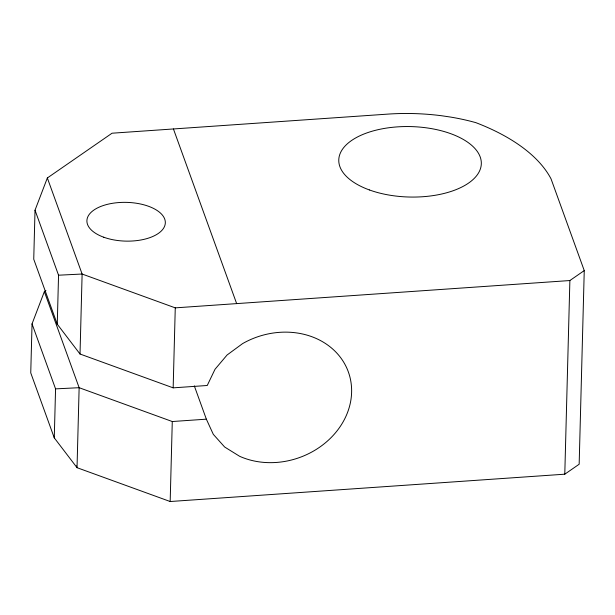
<?xml version="1.0" encoding="UTF-8"?>
<svg xmlns="http://www.w3.org/2000/svg" width="615" height="615" viewBox="0 0 615 615"><rect width="100%" height="100%" fill="white"/><g stroke="black" fill="none" stroke-linecap="round" stroke-linejoin="round"><path stroke-width="0.92" d="M45.941 290.549L44.357 291.641L32.041 323.874L30.75 372.882L54.274 437.872L77.029 467.684L170.178 501.517L564.785 474.188L579.161 464.24L584.25 270.592L551.055 178.896A200.121 98.877 1.5 0 0 475.895 122.669A137.014 67.696 1.5 0 0 450.634 117.081L441.824 115.774A137.014 67.696 1.5 0 0 387.558 114.129L112.045 133.209L47.347 177.973L35.024 210.207L33.74 259.215L57.264 324.205L80.019 354.017L173.161 387.85L207.24 385.49L215.012 369.284L227.073 355.001L242.602 343.601A74.869 63.899 -19.9 0 1 351.611 392.301A74.869 63.899 -19.9 0 1 239.642 456.299L224.66 447.02L213.305 434.351L206.356 419.169L194.302 385.859M54.274 437.872L55.565 388.872L32.041 323.874M57.264 324.205L58.548 275.205L35.024 210.207M80.019 354.017L82.118 274.029L47.347 177.973M170.178 501.517L172.277 421.529L79.135 387.696L55.565 388.872M173.161 387.85L175.267 307.861L82.118 274.029L58.548 275.205M564.785 474.188L569.874 280.54L584.25 270.592M175.267 307.861L569.874 280.54M172.277 421.529L206.356 419.169M173.43 128.958L236.652 303.61M44.357 291.641L79.135 387.696L77.029 467.684L76.383 465.886M369.377 189.943A71.302 35.232 1.5 0 0 481.076 166.158A71.302 35.232 1.5 0 0 379.67 129.327A71.302 35.232 1.5 0 0 369.377 189.943M103.751 237.221A39.214 19.373 1.5 0 0 165.189 224.144A39.214 19.373 1.5 0 0 109.416 203.88A39.214 19.373 1.5 0 0 103.751 237.221"/></g></svg>
